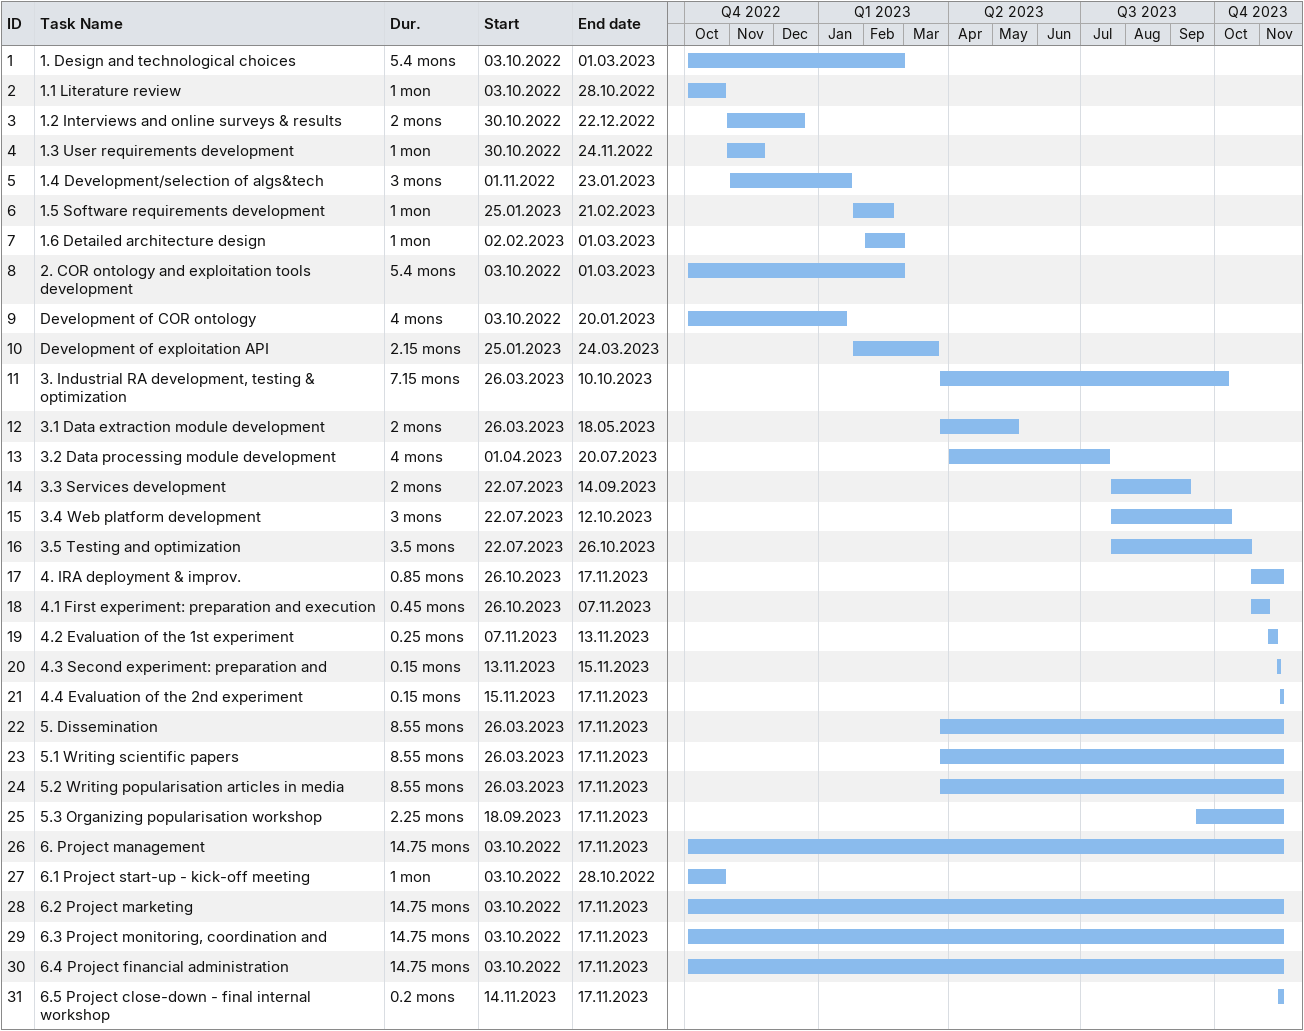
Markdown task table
| ID | Task | Duration | Start | Finish |
|---|---|---|---|---|
| 1 | 1. Design and technological choices | 5.4mo | 2022-10-03 | 2023-03-01 |
| 2 | 1.1 Literature review | 1mo | 2022-10-03 | 2022-10-28 |
| 3 | 1.2 Interviews and online surveys & results | 2mo | 2022-10-30 | 2022-12-22 |
| 4 | 1.3 User requirements development | 1mo | 2022-10-30 | 2022-11-24 |
| 5 | 1.4 Development/selection of algs&tech | 3mo | 2022-11-01 | 2023-01-23 |
| 6 | 1.5 Software requirements development | 1mo | 2023-01-25 | 2023-02-21 |
| 7 | 1.6 Detailed architecture design | 1mo | 2023-02-02 | 2023-03-01 |
| 8 | 2. COR ontology and exploitation tools development | 5.4mo | 2022-10-03 | 2023-03-01 |
| 9 | Development of COR ontology | 4mo | 2022-10-03 | 2023-01-20 |
| 10 | Development of exploitation API | 2.15mo | 2023-01-25 | 2023-03-24 |
| 11 | 3. Industrial RA development, testing & optimization | 7.15mo | 2023-03-26 | 2023-10-10 |
| 12 | 3.1 Data extraction module development | 2mo | 2023-03-26 | 2023-05-18 |
| 13 | 3.2 Data processing module development | 4mo | 2023-04-01 | 2023-07-20 |
| 14 | 3.3 Services development | 2mo | 2023-07-22 | 2023-09-14 |
| 15 | 3.4 Web platform development | 3mo | 2023-07-22 | 2023-10-12 |
| 16 | 3.5 Testing and optimization | 3.5mo | 2023-07-22 | 2023-10-26 |
| 17 | 4. IRA deployment & improv. | 0.85mo | 2023-10-26 | 2023-11-17 |
| 18 | 4.1 First experiment: preparation and execution | 0.45mo | 2023-10-26 | 2023-11-07 |
| 19 | 4.2 Evaluation of the 1st experiment | 0.25mo | 2023-11-07 | 2023-11-13 |
| 20 | 4.3 Second experiment: preparation and | 0.15mo | 2023-11-13 | 2023-11-15 |
| 21 | 4.4 Evaluation of the 2nd experiment | 0.15mo | 2023-11-15 | 2023-11-17 |
| 22 | 5. Dissemination | 8.55mo | 2023-03-26 | 2023-11-17 |
| 23 | 5.1 Writing scientific papers | 8.55mo | 2023-03-26 | 2023-11-17 |
| 24 | 5.2 Writing popularisation articles in media | 8.55mo | 2023-03-26 | 2023-11-17 |
| 25 | 5.3 Organizing popularisation workshop | 2.25mo | 2023-09-18 | 2023-11-17 |
| 26 | 6. Project management | 14.75mo | 2022-10-03 | 2023-11-17 |
| 27 | 6.1 Project start-up - kick-off meeting | 1mo | 2022-10-03 | 2022-10-28 |
| 28 | 6.2 Project marketing | 14.75mo | 2022-10-03 | 2023-11-17 |
| 29 | 6.3 Project monitoring, coordination and | 14.75mo | 2022-10-03 | 2023-11-17 |
| 30 | 6.4 Project financial administration | 14.75mo | 2022-10-03 | 2023-11-17 |
| 31 | 6.5 Project close-down - final internal workshop | 0.2mo | 2023-11-14 | 2023-11-17 |
